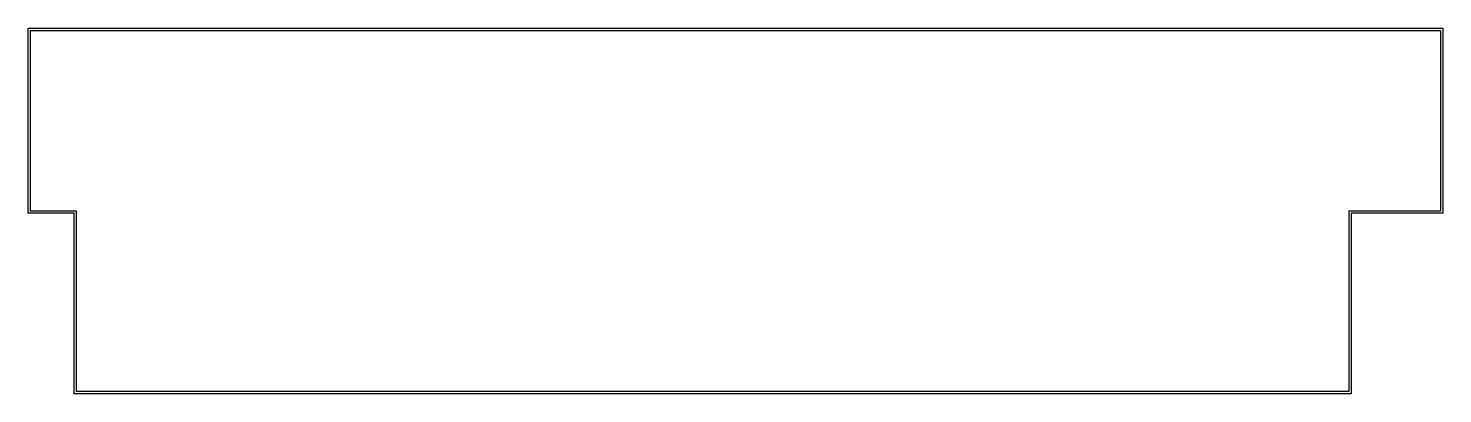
# Model space of a CAD drawing. Header units: millimetres. Extents: x -39.2 to 39.2, y -10.1 to 10.1.
import ezdxf

# ---------------------------------------------------------------- set-up
doc = ezdxf.new("R2010")
doc.units = ezdxf.units.MM
doc.layers.get('0').update_dxf_attribs({"linetype": 'CONTINUOUS'})

msp = doc.modelspace()

# ---------------------------------------------------------------- linework, layer by layer
for points in [[(-36.667, -0.127), (-39.207, -0.127), (-39.207, 10.127), (39.207, 10.127), (39.207, -0.127), (34.127, -0.127), (34.127, -10.127), (-36.667, -10.127)], [(-39.08, 10), (39.08, 10), (39.08, 0), (34, 0), (34, -10), (-36.54, -10), (-36.54, 0), (-39.08, 0)]]:
    msp.add_lwpolyline(points, close=True)

doc.saveas('drawing.dxf')
